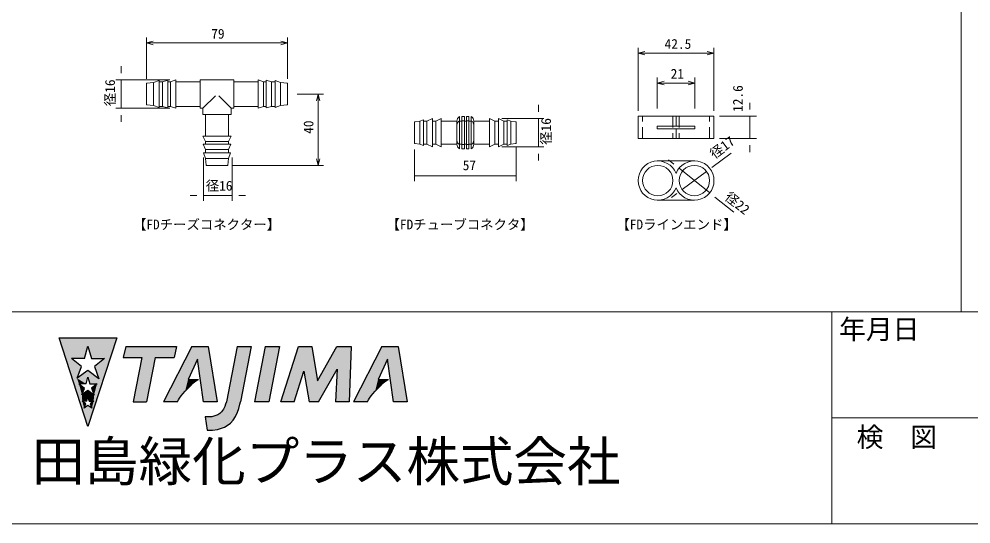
# Model space of a CAD drawing. Units: millimetres, scale not verified. Extents: x -79798 to 6167, y -2774 to 2774.
# Drawn here: x 108 to 2242, y -2774 to -1644 of the extents above; entities that cross this region are included whole.
import ezdxf
from ezdxf.enums import TextEntityAlignment as Align

# ---------------------------------------------------------------- set-up
doc = ezdxf.new("R2010")
doc.units = ezdxf.units.MM
doc.header["$LTSCALE"] = 4
doc.linetypes.add('USER1', pattern=[9.525, 6.35, -3.175])
for name, color, linetype, lineweight in [('0-1_WAKU', 7, 'Continuous', 18), ('0-3_moji', 7, 'Continuous', 18), ('0-5_sunpo', 7, 'Continuous', 18), ('0-6_buhin', 2, 'Continuous', 18), ('4-2__F-0_', 7, 'Continuous', 30)]:
    doc.layers.add(name, color=color, linetype=linetype, lineweight=lineweight)
doc.styles.add('ＭＳ ゴシック', font='')
doc.styles.get('ＭＳ ゴシック').set_extended_font_data('MS Gothic')

msp = doc.modelspace()

# ---------------------------------------------------------------- linework, layer by layer
at = {"layer": '0-1_WAKU'}
for p, q in [((2219.554, 2774), (2219.554, -2299)), ((1929.804, -2299), (1929.804, -2774)), ((1929.804, -2536.5), (5691.804, -2536.5))]:
    msp.add_line(p, q, dxfattribs=at)
for points in [[(-1727.696, -2774), (6166.804, -2774), (6166.804, 2774), (-1727.696, 2774)], [(-1727.696, -2774), (6166.804, -2774), (6166.804, -2299), (-1727.696, -2299)]]:
    msp.add_lwpolyline(points, close=True, dxfattribs=at)
at = {"layer": '0-5_sunpo'}
for p, q in [((393.836, -1777.513), (393.836, -1685.224)), ((709.836, -1777.513), (709.836, -1685.224)), ((393.836, -1697.224), (408.836, -1697.224)), ((408.836, -1697.224), (709.836, -1697.224)), ((709.836, -1697.224), (694.836, -1697.224)), ((1495.686, -1848.97), (1495.686, -1708.048)), ((1495.686, -1720.048), (1510.686, -1720.048)), ((1665.686, -1720.048), (1510.686, -1720.048)), ((1665.686, -1720.048), (1650.686, -1720.048)), ((1665.686, -1848.97), (1665.686, -1708.048)), ((337.074, -1764.513), (337.074, -1749.513)), ((445.836, -1779.513), (325.074, -1779.513)), ((337.074, -1779.513), (337.074, -1843.513)), ((1538.686, -1843.7), (1538.686, -1774.877)), ((1538.686, -1786.877), (1553.686, -1786.877)), ((1554.051, -1786.877), (1607.686, -1786.877)), ((1622.686, -1786.877), (1607.686, -1786.877)), ((1622.686, -1844.018), (1622.686, -1774.877)), ((731.789, -1811.513), (790.617, -1811.513)), ((778.617, -1811.513), (778.617, -1971.513)), ((778.617, -1811.513), (778.617, -1826.513)), ((1745.914, -1845.97), (1745.914, -1830.97)), ((445.836, -1843.513), (325.074, -1843.513)), ((1272.301, -1851.065), (1272.301, -1836.065)), ((337.074, -1858.513), (337.074, -1873.513)), ((1190.313, -1866.065), (1284.301, -1866.065)), ((1272.301, -1866.065), (1272.301, -1930.065)), ((1677.686, -1860.97), (1761.131, -1860.97)), ((1745.914, -1860.97), (1745.914, -1911.37)), ((1677.686, -1911.37), (1761.131, -1911.37)), ((994.429, -1936.065), (994.429, -2006.58)), ((1190.313, -1930.065), (1284.301, -1930.065)), ((1222.429, -1931.481), (1222.429, -2006.58)), ((1745.914, -1926.37), (1745.914, -1941.37)), ((521.836, -1953.297), (521.836, -2050.951)), ((585.836, -1953.297), (585.836, -2050.951)), ((778.617, -1971.513), (778.617, -1956.513)), ((1272.301, -1945.065), (1272.301, -1960.065)), ((1575.603, -1968.402), (1563.886, -1959.036)), ((1704.273, -1943.566), (1660.946, -1975.924)), ((587.044, -1971.513), (790.617, -1971.513)), ((1587.319, -1977.769), (1656.054, -2032.718)), ((994.429, -1994.58), (1222.429, -1994.58)), ((1594.445, -2025.588), (1648.928, -1984.899)), ((506.836, -2038.951), (491.836, -2038.951)), ((585.836, -2038.951), (521.836, -2038.951)), ((600.836, -2038.951), (615.836, -2038.951)), ((1582.427, -2034.564), (1570.408, -2043.539)), ((1710.222, -2076.023), (1667.77, -2042.085))]:
    msp.add_line(p, q, dxfattribs=at)
for points in [[(408.836, -1701.243), (393.836, -1697.224), (408.836, -1693.205)], [(694.836, -1693.205), (709.836, -1697.224), (694.836, -1701.243)], [(1510.686, -1724.068), (1495.686, -1720.048), (1510.686, -1716.029)], [(1650.686, -1716.029), (1665.686, -1720.048), (1650.686, -1724.068)], [(1553.686, -1790.896), (1538.686, -1786.877), (1553.686, -1782.858)], [(1607.686, -1782.858), (1622.686, -1786.877), (1607.686, -1790.896)], [(774.598, -1826.513), (778.617, -1811.513), (782.636, -1826.513)], [(782.636, -1956.513), (778.617, -1971.513), (774.598, -1956.513)]]:
    msp.add_lwpolyline(points, dxfattribs=at)
at = {"layer": '0-6_buhin'}
for p, q in [((393.836, -1834.721), (393.836, -1788.305)), ((409.836, -1785.611), (394.523, -1787.513)), ((409.836, -1785.611), (421.836, -1781.513)), ((409.836, -1837.415), (409.836, -1785.611)), ((421.836, -1841.513), (421.836, -1781.513)), ((429.836, -1783.913), (421.836, -1783.913)), ((429.836, -1783.913), (441.836, -1780.513)), ((429.836, -1839.113), (429.836, -1783.913)), ((441.836, -1842.513), (441.836, -1780.513)), ((447.836, -1783.913), (441.836, -1783.913)), ((447.836, -1783.913), (459.836, -1779.513)), ((447.836, -1839.113), (447.836, -1783.913)), ((513.836, -1783.913), (459.836, -1783.913)), ((589.836, -1783.913), (643.836, -1783.913)), ((655.836, -1783.913), (643.836, -1779.513)), ((655.836, -1783.913), (661.836, -1783.913)), ((655.836, -1839.113), (655.836, -1783.913)), ((673.836, -1783.913), (661.836, -1780.513)), ((661.836, -1842.513), (661.836, -1780.513)), ((673.836, -1783.913), (681.836, -1783.913)), ((673.836, -1839.113), (673.836, -1783.913)), ((693.836, -1785.611), (681.836, -1781.513)), ((681.836, -1841.513), (681.836, -1781.513)), ((693.836, -1785.611), (709.149, -1787.513)), ((693.836, -1837.415), (693.836, -1785.611)), ((709.836, -1834.721), (709.836, -1788.305)), ((520.236, -1843.113), (548.136, -1815.213)), ((583.436, -1843.113), (555.536, -1815.213)), ((409.836, -1837.415), (394.523, -1835.513)), ((409.836, -1837.415), (421.836, -1841.513)), ((429.836, -1839.113), (421.836, -1839.113)), ((429.836, -1839.113), (441.836, -1842.513)), ((447.836, -1839.113), (441.836, -1839.113)), ((513.836, -1839.113), (459.836, -1839.113)), ((589.836, -1839.113), (643.836, -1839.113)), ((655.836, -1839.113), (661.836, -1839.113)), ((673.836, -1839.113), (661.836, -1842.513)), ((673.836, -1839.113), (681.836, -1839.113)), ((693.836, -1837.415), (681.836, -1841.513)), ((693.836, -1837.415), (709.149, -1835.513)), ((525.836, -1857.513), (525.836, -1905.513)), ((577.836, -1857.513), (577.836, -1905.513)), ((994.429, -1874.857), (994.429, -1921.273)), ((1006.429, -1872.163), (995.116, -1874.065)), ((1006.429, -1872.163), (1014.429, -1869.065)), ((1006.429, -1872.163), (1006.429, -1923.967)), ((1014.429, -1869.065), (1014.429, -1927.065)), ((1022.429, -1872.065), (1014.429, -1872.065)), ((1022.429, -1872.065), (1034.429, -1866.065)), ((1022.429, -1872.065), (1022.429, -1924.065)), ((1034.429, -1866.065), (1034.429, -1930.065)), ((1042.429, -1872.065), (1034.429, -1872.065)), ((1042.429, -1872.065), (1042.429, -1924.065)), ((1089.429, -1872.065), (1054.429, -1872.065)), ((1089.429, -1924.065), (1089.429, -1872.065)), ((1095.029, -1934.065), (1095.029, -1862.065)), ((1100.629, -1872.065), (1095.029, -1872.065)), ((1100.629, -1862.065), (1106.229, -1862.065)), ((1100.629, -1934.065), (1100.629, -1862.065)), ((1100.629, -1871.357), (1106.229, -1871.357)), ((1106.229, -1934.065), (1106.229, -1862.065)), ((1110.629, -1872.065), (1106.229, -1872.065)), ((1116.229, -1862.065), (1110.629, -1862.065)), ((1110.629, -1934.065), (1110.629, -1862.065)), ((1110.629, -1871.357), (1116.229, -1871.357)), ((1116.229, -1934.065), (1116.229, -1862.065)), ((1116.229, -1872.065), (1121.829, -1872.065)), ((1121.829, -1934.065), (1121.829, -1862.065)), ((1127.429, -1924.065), (1127.429, -1872.065)), ((1127.429, -1872.065), (1162.429, -1872.065)), ((1174.429, -1872.065), (1174.429, -1924.065)), ((1174.429, -1872.065), (1182.429, -1872.065)), ((1194.429, -1872.065), (1182.429, -1866.065)), ((1182.429, -1866.065), (1182.429, -1930.065)), ((1194.429, -1872.065), (1194.429, -1924.065)), ((1194.429, -1872.065), (1202.429, -1872.065)), ((1210.429, -1872.163), (1202.429, -1869.065)), ((1202.429, -1869.065), (1202.429, -1927.065)), ((1210.429, -1872.163), (1210.429, -1923.967)), ((1210.429, -1872.163), (1221.742, -1874.065)), ((1222.429, -1874.857), (1222.429, -1921.273)), ((1580.686, -1860.97), (1580.686, -1883.17)), ((1580.686, -1889.17), (1580.686, -1911.37)), ((525.836, -1917.513), (577.836, -1917.513)), ((525.836, -1917.513), (525.836, -1923.513)), ((577.836, -1917.513), (583.836, -1905.513)), ((577.836, -1917.513), (577.836, -1923.513)), ((525.836, -1935.513), (520.836, -1923.513)), ((520.836, -1923.513), (582.836, -1923.513)), ((525.836, -1935.513), (577.836, -1935.513)), ((525.836, -1935.513), (525.836, -1943.513)), ((577.836, -1935.513), (582.836, -1923.513)), ((577.836, -1935.513), (577.836, -1943.513)), ((1006.429, -1923.967), (995.116, -1922.065)), ((1006.429, -1923.967), (1014.429, -1927.065)), ((1022.429, -1924.065), (1014.429, -1924.065)), ((1022.429, -1924.065), (1034.429, -1930.065)), ((1042.429, -1924.065), (1034.429, -1924.065)), ((1042.429, -1924.065), (1054.429, -1930.065)), ((1089.429, -1924.065), (1054.429, -1924.065)), ((1100.629, -1924.065), (1095.029, -1924.065)), ((1100.629, -1924.773), (1106.229, -1924.773)), ((1100.629, -1934.065), (1106.229, -1934.065)), ((1110.629, -1924.065), (1106.229, -1924.065)), ((1110.629, -1924.773), (1116.229, -1924.773)), ((1116.229, -1934.065), (1110.629, -1934.065)), ((1116.229, -1924.065), (1121.829, -1924.065)), ((1127.429, -1924.065), (1162.429, -1924.065)), ((1174.429, -1924.065), (1162.429, -1930.065)), ((1174.429, -1924.065), (1182.429, -1924.065)), ((1194.429, -1924.065), (1182.429, -1930.065)), ((1194.429, -1924.065), (1202.429, -1924.065)), ((1210.429, -1923.967), (1202.429, -1927.065)), ((1210.429, -1923.967), (1221.742, -1922.065)), ((525.934, -1955.513), (521.836, -1943.513)), ((521.836, -1943.513), (581.836, -1943.513)), ((525.934, -1955.513), (577.738, -1955.513)), ((525.934, -1955.513), (527.836, -1970.826)), ((577.738, -1955.513), (575.836, -1970.826)), ((577.738, -1955.513), (581.836, -1943.513)), ((1538.686, -1961.255), (1622.686, -1961.255)), ((528.628, -1971.513), (575.044, -1971.513)), ((1538.686, -2049.232), (1621.68, -2049.244))]:
    msp.add_line(p, q, dxfattribs=at)
at = {"layer": '0-6_buhin', "linetype": 'USER1'}
for p, q in [((1505.686, -1911.37), (1505.686, -1860.97)), ((1573.686, -1860.97), (1573.686, -1911.37)), ((1587.686, -1860.97), (1587.686, -1911.37)), ((1655.686, -1911.37), (1655.686, -1860.97))]:
    msp.add_line(p, q, dxfattribs=at)
at = {"layer": '0-6_buhin'}
for points in [[(447.836, -1839.113), (459.836, -1843.513), (459.836, -1779.513)], [(520.236, -1843.113), (513.836, -1843.113), (513.836, -1779.913), (551.836, -1779.913)], [(583.436, -1843.113), (589.836, -1843.113), (589.836, -1779.913), (551.836, -1779.913)], [(655.836, -1839.113), (643.836, -1843.513), (643.836, -1779.513)], [(520.236, -1843.113), (520.236, -1857.513), (583.436, -1857.513), (583.436, -1843.113)], [(1042.429, -1872.065), (1054.429, -1866.065), (1054.429, -1930.065)], [(1174.429, -1872.065), (1162.429, -1866.065), (1162.429, -1930.065)], [(525.836, -1917.513), (519.836, -1905.513), (583.836, -1905.513)]]:
    msp.add_lwpolyline(points, dxfattribs=at)
for points in [[(1495.686, -1911.37), (1495.686, -1860.97), (1665.686, -1860.97), (1665.686, -1911.37)], [(1622.686, -1883.17), (1622.686, -1889.17), (1538.686, -1889.17), (1538.686, -1883.17)]]:
    msp.add_lwpolyline(points, close=True, dxfattribs=at)
for centre in [(1539.686, -2005.244), (1621.686, -2005.244)]:
    msp.add_circle(centre, 34, dxfattribs=at)
for centre, radius, start, end in [((394.636, -1788.305), 0.8, 98.1301, 180), ((709.036, -1788.305), 0.8, 0, 81.8699), ((394.636, -1834.721), 0.8, 180, 261.8699), ((709.036, -1834.721), 0.8, 278.1301, 0), ((995.229, -1874.857), 0.8, 98.1301, 180), ((1101.874, -1872.466), 12.451, 123.34848, 178.15387), ((1101.874, -1881.758), 12.451, 123.34848, 178.15387), ((1114.984, -1872.466), 12.451, 1.84613, 56.65152), ((1114.984, -1881.758), 12.451, 1.84613, 56.65152), ((1221.629, -1874.857), 0.8, 0, 81.8699), ((1101.874, -1914.372), 12.451, 181.84613, 236.65152), ((1114.984, -1914.372), 12.451, 303.34848, 358.15387), ((995.229, -1921.273), 0.8, 180, 261.8699), ((1101.874, -1923.664), 12.451, 181.84613, 236.65152), ((1114.984, -1923.664), 12.451, 303.34848, 358.15387), ((1221.629, -1921.273), 0.8, 278.1301, 0), ((1539.686, -2005.244), 44, 21.27997, 338.72003), ((1621.686, -2005.244), 44, 201.27997, 158.72003), ((528.628, -1970.713), 0.8, 188.1301, 270), ((575.044, -1970.713), 0.8, 270, 351.8699)]:
    msp.add_arc(centre, radius, start, end, dxfattribs=at)
at = {"layer": '4-2__F-0_', "color": 4}
for p, q in [((262.337, -2555.752), (198.107, -2357.065)), ((198.107, -2357.065), (327.584, -2357.065)), ((327.584, -2357.065), (262.337, -2555.752)), ((495.156, -2376.82), (432.024, -2500.569)), ((495.156, -2376.82), (532.125, -2376.82)), ((532.125, -2376.82), (552.356, -2500.616)), ((596.76, -2376.82), (572.774, -2500.616)), ((659.709, -2376.82), (635.723, -2500.616)), ((659.709, -2376.82), (692.148, -2376.82)), ((692.148, -2376.82), (668.163, -2500.616)), ((694.884, -2500.616), (734.707, -2376.82)), ((734.707, -2376.82), (764.083, -2376.82)), ((764.083, -2376.82), (776.69, -2453.72)), ((776.69, -2453.72), (820.308, -2376.82)), ((820.308, -2376.82), (852.201, -2376.82)), ((852.201, -2376.82), (847.694, -2500.616)), ((921.068, -2376.82), (857.936, -2500.569)), ((921.068, -2376.82), (857.936, -2500.569)), ((921.068, -2376.82), (958.036, -2376.82)), ((958.036, -2376.82), (978.268, -2500.616)), ((254.782, -2403.667), (225.991, -2403.667)), ((247.97, -2421.59), (225.991, -2403.667)), ((412.921, -2401.682), (393.932, -2500.641)), ((412.921, -2401.682), (455.601, -2401.682)), ((521.417, -2500.616), (507.968, -2405.434)), ((947.329, -2500.616), (933.88, -2405.434)), ((258.286, -2460.616), (242.451, -2460.616)), ((254.539, -2470.474), (242.451, -2460.616)), ((463.017, -2500.616), (465.413, -2495.878)), ((888.928, -2500.616), (891.325, -2495.878)), ((888.928, -2500.616), (891.325, -2495.878)), ((259.843, -2499.116), (249.766, -2499.116)), ((257.459, -2505.389), (249.766, -2499.116)), ((463.017, -2500.616), (432.024, -2500.616)), ((462.95, -2500.994), (464.222, -2498.233)), ((552.356, -2500.616), (521.417, -2500.616)), ((668.163, -2500.616), (635.723, -2500.616)), ((724.387, -2500.616), (694.884, -2500.616)), ((779.042, -2500.616), (758.054, -2500.616)), ((847.694, -2500.616), (817.288, -2500.616)), ((888.928, -2500.616), (857.936, -2500.616)), ((888.928, -2500.616), (857.936, -2500.616)), ((888.928, -2500.616), (857.936, -2500.616)), ((888.861, -2500.994), (890.134, -2498.233)), ((978.268, -2500.616), (947.329, -2500.616))]:
    msp.add_line(p, q, dxfattribs=at)
for points in [[(254.782, -2403.667), (262.388, -2376.22), (270.324, -2403.6)], [(347.563, -2376.833), (341.812, -2401.682), (383.262, -2401.682), (364.273, -2500.641), (393.932, -2500.641)], [(347.563, -2376.833), (461.352, -2376.833), (455.601, -2401.682)], [(596.76, -2376.82), (628.554, -2376.82), (604.569, -2500.616)], [(921.068, -2376.82), (958.036, -2376.82), (978.268, -2500.616), (947.329, -2500.616)], [(270.324, -2403.6), (299.593, -2403.6), (277.07, -2421.325)], [(507.968, -2405.434), (486.852, -2450.616), (510.036, -2450.616)], [(933.88, -2405.434), (912.764, -2450.616), (935.948, -2450.616)], [(947.329, -2500.616), (933.88, -2405.434), (912.764, -2450.616), (935.948, -2450.616)], [(277.07, -2421.325), (287.256, -2449.103), (262.256, -2430.452), (238.05, -2447.78), (247.97, -2421.59)], [(779.042, -2500.616), (821.046, -2427.323), (817.288, -2500.616)], [(258.286, -2460.616), (262.469, -2445.52), (266.834, -2460.58)], [(465.413, -2495.878), (467.822, -2492.305), (471.314, -2487.514), (474.963, -2482.784), (480.296, -2476.693), (486.955, -2469.676), (492.808, -2463.819), (497.762, -2459.028), (502.223, -2455.471), (505.999, -2452.913), (510.036, -2450.616)], [(724.387, -2500.616), (746.182, -2432.299), (758.054, -2500.616)], [(891.325, -2495.878), (893.734, -2492.305), (897.225, -2487.514), (900.875, -2482.784), (906.208, -2476.693), (912.866, -2469.676), (918.72, -2463.819), (923.673, -2459.028), (928.135, -2455.471), (931.911, -2452.913), (935.948, -2450.616)], [(891.325, -2495.878), (893.734, -2492.305), (897.225, -2487.514), (900.875, -2482.784), (906.208, -2476.693), (912.866, -2469.676), (918.72, -2463.819), (923.673, -2459.028), (928.135, -2455.471), (931.911, -2452.913), (935.948, -2450.616)], [(270.544, -2470.328), (276.146, -2485.606), (262.396, -2475.348), (249.083, -2484.878), (254.539, -2470.474)], [(266.834, -2460.58), (282.932, -2460.58), (270.544, -2470.328)], [(259.843, -2499.116), (262.505, -2489.509), (265.283, -2499.093)], [(267.644, -2505.296), (271.209, -2515.018), (262.459, -2508.491), (253.987, -2514.555), (257.459, -2505.389)], [(265.283, -2499.093), (275.527, -2499.093), (267.644, -2505.296)], [(572.774, -2500.616), (570.956, -2505.855), (569.055, -2510.924), (566.267, -2516.88), (562.212, -2522.836), (558.157, -2526.385), (553.975, -2529.426), (547.259, -2532.214), (540.162, -2533.862)], [(541.772, -2563.722), (553.177, -2562.286), (562.217, -2559.751), (568.3, -2557.386), (574.551, -2553.584), (581.733, -2548.177), (588.005, -2541.355), (592.99, -2533.836), (597.637, -2524.036), (600.509, -2515.334), (603.297, -2505.872), (604.569, -2500.616)], [(540.162, -2533.862), (525.499, -2533.97), (529.576, -2563.722), (541.772, -2563.722)]]:
    msp.add_lwpolyline(points, dxfattribs=at)
at = {"layer": '4-2__F-0_'}
for points in [[(198.107, -2357.065), (225.991, -2403.667), (254.782, -2403.667)], [(198.107, -2357.065), (254.782, -2403.667), (262.388, -2376.22)], [(327.584, -2357.065), (198.107, -2357.065), (262.388, -2376.22)], [(225.991, -2403.667), (198.107, -2357.065), (262.337, -2555.752)], [(262.337, -2555.752), (327.584, -2357.065), (299.593, -2403.6)], [(327.584, -2357.065), (262.388, -2376.22), (270.324, -2403.6)], [(270.324, -2403.6), (299.593, -2403.6), (327.584, -2357.065)], [(347.563, -2376.833), (341.812, -2401.682), (383.262, -2401.682)], [(455.601, -2401.682), (461.352, -2376.833), (347.563, -2376.833)], [(455.601, -2401.682), (347.563, -2376.833), (383.262, -2401.682)], [(495.156, -2376.82), (432.024, -2500.569), (463.017, -2500.616)], [(495.156, -2376.82), (463.017, -2500.616), (464.222, -2498.233)], [(495.156, -2376.82), (464.222, -2498.233), (465.413, -2495.878)], [(495.156, -2376.82), (465.413, -2495.878), (467.822, -2492.305)], [(495.156, -2376.82), (467.822, -2492.305), (471.314, -2487.514)], [(495.156, -2376.82), (471.314, -2487.514), (474.963, -2482.784)], [(495.156, -2376.82), (474.963, -2482.784), (480.296, -2476.693)], [(486.852, -2450.616), (495.156, -2376.82), (480.296, -2476.693)], [(495.156, -2376.82), (486.852, -2450.616), (507.968, -2405.434)], [(507.968, -2405.434), (532.125, -2376.82), (495.156, -2376.82)], [(507.968, -2405.434), (521.417, -2500.616), (532.125, -2376.82)], [(521.417, -2500.616), (552.356, -2500.616), (532.125, -2376.82)], [(597.637, -2524.036), (596.76, -2376.82), (572.774, -2500.616)], [(597.637, -2524.036), (628.554, -2376.82), (596.76, -2376.82)], [(597.637, -2524.036), (603.297, -2505.872), (628.554, -2376.82)], [(659.709, -2376.82), (635.723, -2500.616), (692.148, -2376.82), (668.163, -2500.616)], [(734.707, -2376.82), (694.884, -2500.616), (724.387, -2500.616)], [(734.707, -2376.82), (724.387, -2500.616), (746.182, -2432.299)], [(764.083, -2376.82), (734.707, -2376.82), (746.182, -2432.299)], [(764.083, -2376.82), (746.182, -2432.299), (779.042, -2500.616)], [(776.69, -2453.72), (764.083, -2376.82), (779.042, -2500.616)], [(852.201, -2376.82), (820.308, -2376.82), (776.69, -2453.72)], [(821.046, -2427.323), (852.201, -2376.82), (776.69, -2453.72)], [(817.288, -2500.616), (847.694, -2500.616), (852.201, -2376.82)], [(821.046, -2427.323), (817.288, -2500.616), (852.201, -2376.82)], [(921.068, -2376.82), (857.936, -2500.569), (888.928, -2500.616)], [(921.068, -2376.82), (888.928, -2500.616), (890.134, -2498.233)], [(921.068, -2376.82), (890.134, -2498.233), (891.325, -2495.878)], [(921.068, -2376.82), (891.325, -2495.878), (893.734, -2492.305)], [(921.068, -2376.82), (893.734, -2492.305), (897.225, -2487.514)], [(921.068, -2376.82), (897.225, -2487.514), (900.875, -2482.784)], [(921.068, -2376.82), (900.875, -2482.784), (906.208, -2476.693)], [(912.764, -2450.616), (921.068, -2376.82), (906.208, -2476.693)], [(921.068, -2376.82), (912.764, -2450.616), (933.88, -2405.434)], [(933.88, -2405.434), (958.036, -2376.82), (921.068, -2376.82)], [(933.88, -2405.434), (947.329, -2500.616), (958.036, -2376.82)], [(947.329, -2500.616), (978.268, -2500.616), (958.036, -2376.82)], [(225.991, -2403.667), (262.337, -2555.752), (249.766, -2499.116)], [(238.05, -2447.78), (247.97, -2421.59), (225.991, -2403.667)], [(238.05, -2447.78), (225.991, -2403.667), (249.766, -2499.116)], [(262.337, -2555.752), (299.593, -2403.6), (287.256, -2449.103)], [(299.593, -2403.6), (277.07, -2421.325), (287.256, -2449.103)], [(364.273, -2500.641), (393.932, -2500.641), (412.921, -2401.682)], [(383.262, -2401.682), (364.273, -2500.641), (412.921, -2401.682)], [(258.286, -2460.616), (262.256, -2430.452), (238.05, -2447.78)], [(258.286, -2460.616), (262.469, -2445.52), (262.256, -2430.452)], [(262.256, -2430.452), (262.469, -2445.52), (266.834, -2460.58)], [(262.256, -2430.452), (266.834, -2460.58), (282.932, -2460.58)], [(287.256, -2449.103), (262.256, -2430.452), (282.932, -2460.58)], [(776.69, -2453.72), (779.042, -2500.616), (821.046, -2427.323)], [(242.451, -2460.616), (258.286, -2460.616), (238.05, -2447.78)], [(249.766, -2499.116), (242.451, -2460.616), (238.05, -2447.78)], [(262.337, -2555.752), (287.256, -2449.103), (275.527, -2499.093)], [(287.256, -2449.103), (276.146, -2485.606), (275.527, -2499.093)], [(287.256, -2449.103), (282.932, -2460.58), (276.146, -2485.606)], [(486.852, -2450.616), (480.296, -2476.693), (486.955, -2469.676)], [(505.999, -2452.913), (510.036, -2450.616), (486.852, -2450.616)], [(486.852, -2450.616), (486.955, -2469.676), (492.808, -2463.819)], [(486.852, -2450.616), (492.808, -2463.819), (497.762, -2459.028)], [(486.852, -2450.616), (497.762, -2459.028), (502.223, -2455.471)], [(486.852, -2450.616), (502.223, -2455.471), (505.999, -2452.913)], [(746.182, -2432.299), (758.054, -2500.616), (779.042, -2500.616)], [(912.764, -2450.616), (906.208, -2476.693), (912.866, -2469.676)], [(931.911, -2452.913), (935.948, -2450.616), (912.764, -2450.616)], [(912.764, -2450.616), (912.866, -2469.676), (918.72, -2463.819)], [(912.764, -2450.616), (918.72, -2463.819), (923.673, -2459.028)], [(912.764, -2450.616), (923.673, -2459.028), (928.135, -2455.471)], [(912.764, -2450.616), (928.135, -2455.471), (931.911, -2452.913)], [(249.083, -2484.878), (254.539, -2470.474), (242.451, -2460.616)], [(249.766, -2499.116), (249.083, -2484.878), (242.451, -2460.616)], [(282.932, -2460.58), (270.544, -2470.328), (276.146, -2485.606)], [(259.843, -2499.116), (262.396, -2475.348), (249.083, -2484.878)], [(249.766, -2499.116), (259.843, -2499.116), (249.083, -2484.878)], [(259.843, -2499.116), (262.505, -2489.509), (262.396, -2475.348)], [(262.396, -2475.348), (262.505, -2489.509), (265.283, -2499.093)], [(262.396, -2475.348), (265.283, -2499.093), (275.527, -2499.093)], [(276.146, -2485.606), (262.396, -2475.348), (275.527, -2499.093)], [(253.987, -2514.555), (257.459, -2505.389), (249.766, -2499.116)], [(262.337, -2555.752), (253.987, -2514.555), (249.766, -2499.116)], [(262.337, -2555.752), (262.459, -2508.491), (253.987, -2514.555)], [(271.209, -2515.018), (262.337, -2555.752), (275.527, -2499.093)], [(271.209, -2515.018), (262.459, -2508.491), (262.337, -2555.752)], [(275.527, -2499.093), (267.644, -2505.296), (271.209, -2515.018)], [(597.637, -2524.036), (566.267, -2516.88), (562.212, -2522.836)], [(597.637, -2524.036), (569.055, -2510.924), (566.267, -2516.88)], [(597.637, -2524.036), (572.774, -2500.616), (569.055, -2510.924)], [(540.162, -2533.862), (525.499, -2533.97), (529.576, -2563.722)], [(540.162, -2533.862), (529.576, -2563.722), (541.772, -2563.722)], [(540.162, -2533.862), (592.99, -2533.836), (597.637, -2524.036)], [(597.637, -2524.036), (547.259, -2532.214), (540.162, -2533.862)], [(540.162, -2533.862), (588.005, -2541.355), (592.99, -2533.836)], [(540.162, -2533.862), (541.772, -2563.722), (553.177, -2562.286)], [(540.162, -2533.862), (553.177, -2562.286), (562.217, -2559.751)], [(540.162, -2533.862), (562.217, -2559.751), (568.3, -2557.386)], [(540.162, -2533.862), (568.3, -2557.386), (574.551, -2553.584)], [(540.162, -2533.862), (574.551, -2553.584), (581.733, -2548.177)], [(540.162, -2533.862), (581.733, -2548.177), (588.005, -2541.355)], [(597.637, -2524.036), (553.975, -2529.426), (547.259, -2532.214)], [(597.637, -2524.036), (558.157, -2526.385), (553.975, -2529.426)], [(597.637, -2524.036), (562.212, -2522.836), (558.157, -2526.385)]]:
    msp.add_solid(points, dxfattribs=at)

# ---------------------------------------------------------------- texts
at = {"layer": '0-3_moji', "style": 'ＭＳ ゴシック'}
for s, p in [('【FDチーズコネクター】', (363.455, -2121.166)), ('【FDチューブコネクタ】', (931.702, -2121.166)), ('【FDラインエンド】', (1446.868, -2121.166))]:
    msp.add_text(s, height=21.99, dxfattribs=at).set_placement(p, align=Align.BOTTOM_LEFT)
at = {"layer": '0-5_sunpo', "style": 'ＭＳ ゴシック'}
for s, p in [('79', (538.855, -1694.224)), ('42.5', (1555.001, -1716.944)), ('21', (1568.606, -1783.773)), ('57', (1102.548, -1988.58)), ('径16', (526.607, -2034.448))]:
    msp.add_text(s, height=21.99, dxfattribs=at).set_placement(p, align=Align.BOTTOM_LEFT)
for s, rotation, p in [('径16', 90, (329.597, -1838.742)), ('12.6', 90, (1736.746, -1851.57)), ('40', 90, (774.518, -1900.7)), ('径16', 90, (1306.783, -1925.294)), ('径17', 36.753, (1670.413, -1963.131)), ('径22', 321.36, (1683.56, -2050.867))]:
    msp.add_text(s, height=21.99, rotation=rotation, dxfattribs=at).set_placement(p, align=Align.BOTTOM_LEFT)
at = {"layer": '4-2__F-0_', "style": 'ＭＳ ゴシック'}
for s, height, p in [('年月日', 43.99, (1946.145, -2373.358)), ('検\u3000図', 43.99, (1985.433, -2614.638)), ('田島緑化プラス株式会社', 87.98, (136.161, -2704.173))]:
    msp.add_text(s, height=height, dxfattribs=at).set_placement(p, align=Align.BOTTOM_LEFT)

doc.saveas('drawing.dxf')
